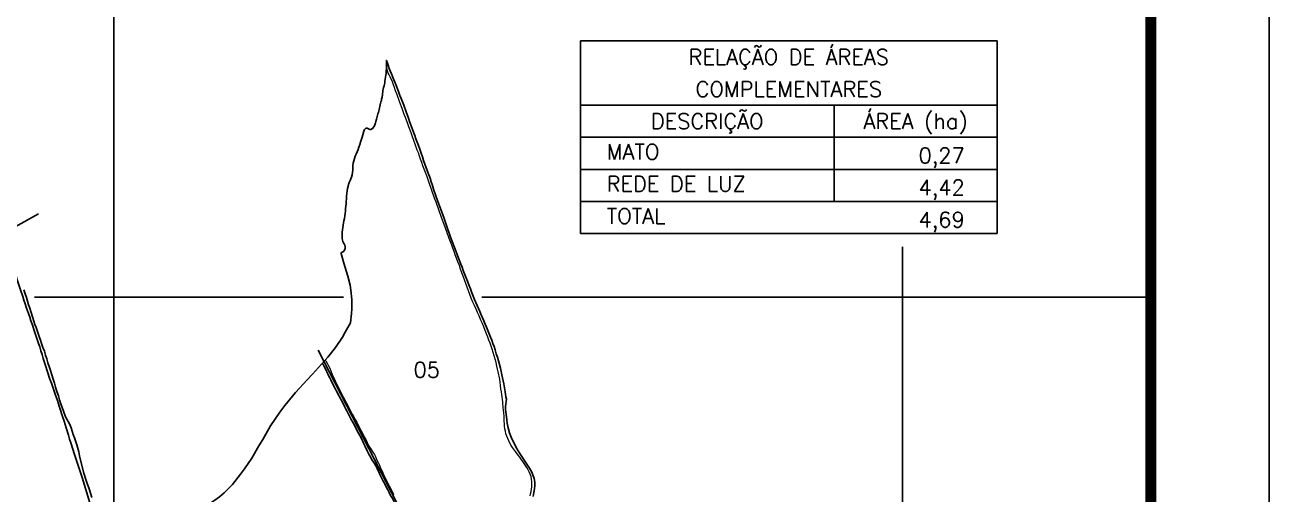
# Model space of a CAD drawing. Header units: inches. Extents: x 733315 to 736465, y 7815622 to 7820077.
# Drawn here: x 734887 to 736465, y 7818250 to 7818845 of the extents above; entities that cross this region are included whole.
import ezdxf
from ezdxf.enums import TextEntityAlignment as Align

# ---------------------------------------------------------------- set-up
doc = ezdxf.new("R2010")
doc.units = ezdxf.units.IN
doc.header["$MEASUREMENT"] = 0
doc.linetypes.add('CONTINUO', pattern=[0])
doc.linetypes.add('LIN0', pattern=[0])
for name, color, linetype in [('0114001132', 1, 'Continuous'), ('0114001132003', 5, 'Continuous'), ('0114001132004', 5, 'Continuous'), ('0114001132005', 5, 'Continuous'), ('MALHA', 8, 'Continuous'), ('MARGEM', 5, 'Continuous'), ('QUADRO_DE_AREAS_COMPLEMENTARES', 7, 'Continuous'), ('REDE_DE_LUZ', 6, 'Continuous'), ('TEXTO', 7, 'Continuous')]:
    doc.layers.add(name, color=color, linetype=linetype)
doc.styles.add('Simplex', font='simplex.shx')

msp = doc.modelspace()

# ---------------------------------------------------------------- linework, layer by layer
at = {"layer": '0114001132'}
for points in [[(735133.9, 7818246.7), (735139.9, 7818251.7), (735150.4, 7818262.2), (735160.8, 7818275.5), (735165.7, 7818282.3), (735175, 7818295.9), (735184, 7818311.2), (735188.8, 7818319.4), (735198.8, 7818336.6), (735210.6, 7818354.1), (735216.9, 7818362.6), (735230.5, 7818378.9), (735245.4, 7818394.9), (735252, 7818402.1), (735263.4, 7818415), (735267.8, 7818419.6), (735271.4, 7818423.8), (735281.2, 7818436.2), (735289.9, 7818449), (735293.6, 7818455.3), (735300.1, 7818467.4), (735301.5, 7818479.1), (735301.9, 7818485), (735301.8, 7818496.9), (735300.8, 7818508.9), (735299.8, 7818514.9), (735296.7, 7818526.3), (735293.3, 7818537.3), (735291.7, 7818543.1), (735288.4, 7818555), (735288.2, 7818556.1), (735289.6, 7818556.7), (735291.1, 7818557.8), (735292.4, 7818559.5), (735293.3, 7818561.6), (735293.3, 7818563.7), (735292.8, 7818565.7), (735292, 7818567.3), (735291.2, 7818568.9), (735290.6, 7818570.5), (735290.1, 7818572.3), (735289.6, 7818574.5), (735289.4, 7818576.9), (735289.4, 7818579.6), (735289.6, 7818582.3), (735289.9, 7818585.2), (735290.3, 7818588.2), (735290.9, 7818591.1), (735291.4, 7818594), (735291.9, 7818596.7), (735292.4, 7818599.7), (735293, 7818602.9), (735293.4, 7818606), (735293.7, 7818609.1), (735294, 7818612.1), (735294.3, 7818615.1), (735294.5, 7818618.3), (735294.7, 7818621.3), (735295, 7818624.5), (735295.2, 7818627.8), (735295.5, 7818631.1), (735295.8, 7818634.5), (735296.3, 7818637.6), (735297, 7818640.4), (735297.7, 7818642.8), (735298.6, 7818645.3), (735299.7, 7818647.8), (735300.6, 7818649.9), (735301.4, 7818652.1), (735302.1, 7818654.9), (735302.7, 7818657.7), (735303.2, 7818660.7), (735303.3, 7818663.8), (735303.3, 7818666.9), (735303.6, 7818669.8), (735304.2, 7818672.7), (735305.1, 7818675.6), (735306.2, 7818678.4), (735307.3, 7818681.3), (735308.5, 7818684), (735309.8, 7818687.2), (735310.9, 7818690.2), (735311.9, 7818693.2), (735312.9, 7818696.5), (735314, 7818700.1), (735314.9, 7818702.6), (735315.7, 7818705.5), (735317.2, 7818710.3), (735318, 7818712.2), (735318.8, 7818713.3), (735319.7, 7818713.9), (735320.8, 7818714), (735321.5, 7818713.9), (735324.8, 7818712.5), (735326, 7818712.6), (735328.2, 7818713.6), (735329.9, 7818715.6), (735330.6, 7818716.9), (735330.9, 7818718.1), (735331.4, 7818719.5), (735331.9, 7818720.9), (735332.4, 7818722.6), (735333.2, 7818725.5), (735333.7, 7818727.3), (735335, 7818732.4), (735335.5, 7818734.1), (735336, 7818735.9), (735336.6, 7818737.8), (735337, 7818739.8), (735337.4, 7818741.6), (735337.8, 7818743.7), (735338.3, 7818745.7), (735338.7, 7818747.5), (735339.3, 7818749.3), (735339.6, 7818750.7), (735340, 7818752.2), (735340.3, 7818753.5), (735340.4, 7818754.6), (735340.7, 7818755.4), (735340.9, 7818756.4), (735340.9, 7818758), (735341, 7818759.9), (735341.3, 7818761.7), (735341.8, 7818763.6), (735342.2, 7818765.6), (735342.7, 7818767.8), (735343.2, 7818769.8), (735343.5, 7818771.6), (735343.8, 7818773.5), (735344.2, 7818776), (735344.9, 7818781.1), (735345.2, 7818783.4), (735345.4, 7818785.3), (735345.7, 7818791.6), (735345.7, 7818799.9), (735347.6, 7818795.2), (735349.4, 7818789.9), (735350.5, 7818786.6), (735352, 7818783.1), (735353.6, 7818779.4), (735355.2, 7818775.4), (735356.9, 7818771.4), (735358.4, 7818767.4), (735361.3, 7818759.5), (735362.9, 7818755.5), (735364.4, 7818751.5), (735366.1, 7818747.4), (735367.7, 7818743.1), (735370.8, 7818734.8), (735373.6, 7818726.8), (735375, 7818722.5), (735378.3, 7818713.6), (735380, 7818709.1), (735381.6, 7818704.8), (735383.2, 7818700.6), (735384.7, 7818696.4), (735386.3, 7818692), (735387.9, 7818687.4), (735389.6, 7818682.5), (735391.3, 7818677.8), (735392.9, 7818673.2), (735396.2, 7818663.9), (735399.4, 7818655), (735401, 7818650.5), (735402.5, 7818645.9), (735404, 7818641.3), (735405.5, 7818636.6), (735408.9, 7818627.2), (735410.6, 7818622.5), (735412.2, 7818617.9), (735415.5, 7818608.7), (735417.1, 7818604.2), (735418.8, 7818599.7), (735422.1, 7818590.5), (735423.7, 7818585.7), (735425.4, 7818580.9), (735427.1, 7818576.1), (735434.1, 7818557.5), (735437.3, 7818549.3), (735440.2, 7818541.5), (735441.6, 7818537.7), (735443.1, 7818533.7), (735446.5, 7818525), (735448.4, 7818520.2), (735450.3, 7818515.3), (735452.2, 7818510.3), (735454, 7818505.4), (735457.3, 7818496.9), (735462.3, 7818485.5), (735464.1, 7818481.6), (735465.8, 7818477.6), (735467.6, 7818473.6), (735469.3, 7818469.7), (735471, 7818465.7), (735472.7, 7818461.7), (735474.4, 7818457.6), (735476.1, 7818453.5), (735477.7, 7818449.3), (735479.3, 7818445.2), (735480.8, 7818441.3), (735482.2, 7818437.2), (735483.6, 7818432.9), (735485, 7818428.2), (735486.5, 7818423.6), (735487.9, 7818419.1), (735489.2, 7818414.5), (735490.3, 7818410), (735492.2, 7818401.3), (735493.8, 7818393.6), (735494.5, 7818390.1), (735496.2, 7818379.9), (735496.7, 7818376.8), (735497.2, 7818373.7), (735497.8, 7818370.7), (735496.9, 7818361.3), (735496.9, 7818357.4), (735497.3, 7818354.6), (735497.7, 7818351.6), (735498.6, 7818344.3), (735498.9, 7818340.2), (735499.5, 7818336.1), (735501.7, 7818328), (735503.1, 7818324.4), (735504.8, 7818320.3), (735506.7, 7818316.4), (735510.6, 7818308.6), (735512.6, 7818305.1), (735514.7, 7818301.5), (735517.3, 7818297.9), (735522.3, 7818290.8), (735527.3, 7818283.2), (735529.5, 7818278.9), (735531.5, 7818274.5), (735533, 7818269.9), (735533.8, 7818265.5), (735534, 7818261.2), (735533.6, 7818256.7), (735532.7, 7818252.1), (735531.7, 7818247.2)], [(734886.1, 7818509), (734887.7, 7818504.2), (734889.2, 7818499.5), (734890.7, 7818494.8), (734892, 7818490.2), (734893.5, 7818485.8), (734894.8, 7818481.5), (734897.3, 7818473.5), (734898.6, 7818469.4), (734900, 7818465.3), (734901.4, 7818461.4), (734902.7, 7818457.5), (734905.4, 7818449.8), (734906.9, 7818445.4), (734908.5, 7818440.9), (734910.2, 7818436.2), (734911.9, 7818431.2), (734913.5, 7818426.2), (734915, 7818421.5), (734916.5, 7818416.7), (734918.1, 7818411.8), (734919.7, 7818406.7), (734921.4, 7818401.2), (734923, 7818395.8), (734924.6, 7818390.7), (734926.1, 7818385.6), (734927.8, 7818380.2), (734929.7, 7818374.8), (734931.3, 7818369.7), (734933, 7818364.7), (734934.6, 7818359.9), (734936.1, 7818355.5), (734938.6, 7818348.3), (734942.3, 7818342.2), (734944.2, 7818338.4), (734945.8, 7818334.3), (734947.3, 7818329.9), (734948.6, 7818325.7), (734950.2, 7818321.4), (734952.9, 7818312.8), (734955.5, 7818303.6), (734956.7, 7818298.8), (734958.6, 7818289.9), (734962.1, 7818276.9), (734964.6, 7818268.7), (734966, 7818264.7), (734968.7, 7818257), (734972.1, 7818245.7)]]:
    msp.add_lwpolyline(points, dxfattribs=at)
at = {"layer": '0114001132003', "linetype": 'CONTINUO', "flags": 128}
msp.add_lwpolyline([(734321.4, 7818219.9), (734323.9, 7818215.9), (734326.4, 7818212), (734328.8, 7818208.1), (734331.2, 7818204.3), (734333.6, 7818200.4), (734338.4, 7818192.8), (734340.8, 7818189), (734343.3, 7818185.2), (734345.8, 7818181.2), (734348.6, 7818177), (734351.4, 7818172.6), (734354.1, 7818168.3), (734356.9, 7818164.1), (734359.8, 7818159.9), (734362.7, 7818155.5), (734365.6, 7818151.1), (734368.6, 7818146.8), (734371.5, 7818142.5), (734377.4, 7818134.3), (734380.4, 7818130.4), (734383.6, 7818126.4), (734386.8, 7818122.4), (734393.5, 7818114.6), (734397, 7818110.6), (734400.4, 7818106.6), (734406.9, 7818099.4), (734409.9, 7818096.2), (734412.9, 7818093.1), (734416, 7818089.9), (734419.2, 7818086.6), (734422.5, 7818083.4), (734425.8, 7818080.1), (734429.2, 7818076.7), (734432.7, 7818073.3), (734436.2, 7818070), (734443.7, 7818062.9), (734447.5, 7818059.2), (734451.1, 7818055.6), (734454.7, 7818052.2), (734458.3, 7818048.7), (734465.9, 7818041.4), (734469.6, 7818037.8), (734473, 7818034.7), (734476.3, 7818031.6), (734483.2, 7818025.5), (734486.7, 7818022.3), (734490.4, 7818019), (734497, 7818013), (734500.2, 7818010.2), (734509.8, 7818001.5), (734516.1, 7817996), (734519.4, 7817993.2), (734522.8, 7817990.3), (734526.2, 7817987.3), (734535.8, 7817979.5), (734538.9, 7817976.9), (734542.2, 7817974.2), (734548.7, 7817968.7), (734551.9, 7817966), (734557.9, 7817960.9), (734560.8, 7817958.6), (734563.7, 7817956), (734566.7, 7817953.4), (734569.8, 7817950.8), (734572.9, 7817948.3), (734575.9, 7817945.8), (734585.8, 7817937.7), (734596.4, 7817929.5), (734599.9, 7817926.8), (734603.1, 7817924.4), (734609.3, 7817919.3), (734612.3, 7817916.9), (734621.4, 7817909.6), (734624.5, 7817907.2), (734627.5, 7817904.9), (734633.6, 7817900.3), (734636.5, 7817898), (734642.4, 7817893.4), (734645.6, 7817890.9), (734652.6, 7817885.7), (734656.3, 7817883), (734660, 7817880.6), (734667.1, 7817875.9), (734670.9, 7817873.4), (734678.7, 7817868.6), (734682.9, 7817866.3), (734687, 7817864), (734691.1, 7817862), (734695.4, 7817859.9), (734704.9, 7817855.7), (734709.8, 7817853.9), (734714.6, 7817852.2), (734719.3, 7817850.6), (734728.2, 7817847.5), (734732.3, 7817846.1), (734736.6, 7817844.7), (734741, 7817843.3), (734745.4, 7817841.9), (734749.9, 7817840.6), (734754.6, 7817839.3), (734759.4, 7817838.2), (734768.6, 7817836.1), (734778.1, 7817834.3), (734782.8, 7817833.5), (734791.6, 7817832.4), (734796.2, 7817831.9), (734810, 7817830.9), (734819.3, 7817830.9), (734824.6, 7817831), (734845.7, 7817832.1), (734855.5, 7817832.7), (734865.1, 7817833.3), (734870.1, 7817833.6), (734874.9, 7817834), (734884.8, 7817834.7), (734889.6, 7817835), (734894, 7817835.5), (734902.6, 7817836.1), (734912.2, 7817836.6), (734917.1, 7817836.9), (734926.8, 7817837.4), (734931.5, 7817837.8), (734936.3, 7817838.1), (734946, 7817838.8), (734950.8, 7817839.1), (734955.5, 7817839.4), (734960.2, 7817839.7), (734969.5, 7817840.2), (734974.1, 7817840.4), (734978.6, 7817840.8), (734987.9, 7817841.6), (734992.5, 7817842), (735002.1, 7817843), (735006.9, 7817843.5), (735016.6, 7817844.5), (735021.5, 7817845.1), (735031.1, 7817847), (735036, 7817848), (735040.8, 7817849.2), (735045.5, 7817850.4), (735049.9, 7817851.5), (735054.2, 7817852.6), (735058.2, 7817853.7), (735062, 7817854.9), (735065.8, 7817855.9), (735069.5, 7817857), (735073.4, 7817858.3), (735077.1, 7817859.7), (735080.4, 7817861.2), (735083.4, 7817862.5), (735085.9, 7817863.7), (735089.3, 7817865.6), (735089, 7817867.7), (735087.9, 7817872), (735087, 7817874.7), (735086, 7817877.8), (735084.9, 7817881.5), (735083.7, 7817885.3), (735082.3, 7817889.6), (735080.8, 7817894.3), (735079.3, 7817898.7), (735077.9, 7817903), (735076.5, 7817907.3), (735075.1, 7817911.7), (735073.7, 7817916), (735070.3, 7817927.4), (735067.5, 7817936.1), (735066.1, 7817940.3), (735064.7, 7817944.9), (735063.2, 7817949.5), (735061.6, 7817954.6), (735060, 7817959.8), (735058.5, 7817964.9), (735055.3, 7817975.2), (735050.3, 7817990.7), (735047.3, 7818000.3), (735044.1, 7818010.1), (735042.5, 7818015.1), (735040.9, 7818020.1), (735039.3, 7818025.2), (735037.6, 7818030.3), (735035.9, 7818035.5), (735034.3, 7818040.7), (735032.8, 7818045.9), (735031.2, 7818050.8), (735026.5, 7818065.2), (735021.2, 7818081.5), (735019.4, 7818087.4), (735017.6, 7818093.2), (735015.9, 7818098.6), (735014.2, 7818103.6), (735011, 7818113), (735009.4, 7818118), (735007.7, 7818123), (735006, 7818128.4), (735004.2, 7818133.8), (735000.6, 7818144.7), (734998.8, 7818150.1), (734997.1, 7818155.4), (734992.2, 7818170.8), (734990.7, 7818175.7), (734989.2, 7818180.5), (734986, 7818190.2), (734982.9, 7818199.9), (734981.3, 7818204.8), (734979.7, 7818209.8), (734976.2, 7818220.4), (734971.1, 7818235.3), (734969.7, 7818239.3), (734964, 7818257.5), (734959.7, 7818271.1), (734955.1, 7818285.3), (734953.4, 7818290.3), (734951.7, 7818295.4), (734950.1, 7818300.5), (734945.4, 7818315), (734943.9, 7818319.9), (734942.4, 7818324.8), (734939.6, 7818334), (734936.9, 7818342.7), (734935.4, 7818347.1), (734931.3, 7818360.2), (734928, 7818370.3), (734926, 7818375.6), (734922.5, 7818385.8), (734920.8, 7818390.7), (734919, 7818396), (734915.3, 7818406.6), (734913.6, 7818411.8), (734910.6, 7818422), (734909.1, 7818427.1), (734907.6, 7818432), (734906, 7818436.7), (734904.4, 7818441.3), (734901, 7818451.3), (734899.3, 7818456.4), (734896.3, 7818465.5), (734894.8, 7818469.9), (734893.4, 7818474.3), (734888.9, 7818487.2), (734887.4, 7818491.4), (734885.9, 7818496.1), (734884.6, 7818500.7), (734881.8, 7818509.3), (734877.6, 7818521.8), (734876.1, 7818526.3), (734873.2, 7818535.5), (734871.8, 7818539.9), (734870.6, 7818544), (734869.3, 7818548), (734868.2, 7818551.8), (734867.1, 7818555.6), (734865.8, 7818559.5), (734864.2, 7818563.7), (734862.5, 7818567.8), (734861.1, 7818572), (734859.7, 7818576), (734859.2, 7818578.8), (734857.6, 7818579.6), (734856.1, 7818579.9), (734854.8, 7818579.7), (734853.5, 7818579.1), (734852.4, 7818578.3), (734851.4, 7818577.2), (734850.5, 7818576), (734849.2, 7818574.7), (734847.7, 7818573.6), (734846, 7818572.6), (734844.2, 7818571.7), (734842.4, 7818570.7), (734840.5, 7818569.8), (734838.6, 7818568.7), (734836.5, 7818567.6), (734834.5, 7818566.3), (734830.4, 7818563.8), (734828.3, 7818562.5), (734824.1, 7818559.9), (734820, 7818557.4), (734817.8, 7818556.1), (734815.7, 7818554.8), (734813.5, 7818553.5), (734811.4, 7818552.2), (734809.1, 7818551), (734806.9, 7818549.8), (734804.5, 7818548.4), (734799.5, 7818545.8), (734797.2, 7818544.7), (734795.1, 7818543.5), (734793.2, 7818542.7), (734791.6, 7818541.8), (734788.3, 7818540), (734784.5, 7818537.8), (734782.6, 7818536.7), (734780.2, 7818535.4), (734777.8, 7818533.8), (734775.2, 7818532.4), (734772.8, 7818530.9), (734768.2, 7818528), (734765.9, 7818526.4), (734763.4, 7818524.8), (734760.5, 7818523.4), (734757.6, 7818522.1), (734754.8, 7818520.9), (734749.4, 7818518.4), (734746.7, 7818517), (734744.3, 7818515.7), (734742, 7818514.5), (734732.9, 7818509), (734728.1, 7818506.4), (734725.8, 7818505), (734723.5, 7818503.8), (734718.8, 7818501.1), (734713.6, 7818498.2), (734711.2, 7818496.8), (734708.9, 7818495.5), (734706.4, 7818494.2), (734704, 7818492.8), (734699.2, 7818489.9), (734696.9, 7818488.4), (734694.6, 7818487.1), (734690, 7818484.4), (734687.7, 7818482.8), (734685, 7818481.2), (734682.4, 7818479.4), (734676, 7818475.5), (734672.4, 7818473.4), (734665.1, 7818469.7), (734658.3, 7818465.7), (734651.4, 7818462), (734647.7, 7818460), (734644.1, 7818457.9), (734637.2, 7818454.1), (734634.1, 7818452.5), (734628.3, 7818449.5), (734625.4, 7818447.7), (734622.2, 7818445.9), (734619, 7818444), (734612.2, 7818439.9), (734608.7, 7818437.8), (734601.9, 7818433.6), (734598.4, 7818431.5), (734595.1, 7818429.5), (734591.7, 7818427.4), (734588.2, 7818425.3), (734584.6, 7818423.2), (734577.6, 7818419.2), (734570.9, 7818415.6), (734563.9, 7818412), (734549.9, 7818404.4), (734546.6, 7818402.5), (734543, 7818400.4), (734539.3, 7818398.2), (734535.6, 7818396.1), (734528.6, 7818392.3), (734525.3, 7818390.4), (734518.9, 7818386.4), (734512.5, 7818382.8), (734509.3, 7818380.9), (734506, 7818379), (734502.3, 7818376.9), (734498.6, 7818374.8), (734495.1, 7818372.9), (734488.5, 7818369.3), (734495.1, 7818372.9), (734481, 7818365.3), (734477.3, 7818363.3), (734466.8, 7818357.6), (734459.6, 7818353.6), (734456, 7818351.5), (734452.6, 7818349.5), (734449.2, 7818347.6), (734445.6, 7818345.5), (734442, 7818343.4), (734438.7, 7818341.4), (734435.5, 7818339.4), (734429.7, 7818336.1), (734426.7, 7818334.4), (734420.9, 7818330.9), (734418.4, 7818329.5), (734413.3, 7818326.5), (734404.2, 7818321.8), (734399.1, 7818319), (734395.8, 7818317.2), (734389.7, 7818313.9), (734387, 7818312.5), (734382.2, 7818310.4), (734379.7, 7818309), (734374.8, 7818306), (734372, 7818304.5), (734366.8, 7818301.5), (734364, 7818300.1), (734357.8, 7818296.8), (734354.8, 7818295.4), (734352.1, 7818294), (734349.3, 7818292.2), (734346.5, 7818290.3), (734340.9, 7818286.8), (734334.8, 7818283), (734331.9, 7818281.1), (734326.3, 7818277.9), (734320.3, 7818274.8), (734317.1, 7818273.2), (734314.2, 7818271.5), (734311.6, 7818269.9), (734309.1, 7818268.3), (734306.8, 7818266.9), (734304.5, 7818265.5), (734302.1, 7818264), (734300, 7818262.9), (734298.6, 7818261.9), (734297.8, 7818261), (734297.5, 7818259.8), (734297.7, 7818258.3), (734298.4, 7818256.9), (734299.5, 7818255.5), (734300.8, 7818253.6), (734302.4, 7818251.1), (734304, 7818248.4), (734305.6, 7818245.7), (734307.1, 7818243.1), (734308.8, 7818240.2), (734310.6, 7818237.4), (734312.4, 7818234.3), (734316.5, 7818227.7), (734318.8, 7818223.9)], close=True, dxfattribs=at)
at = {"layer": '0114001132004', "linetype": 'CONTINUO', "flags": 128}
msp.add_lwpolyline([(735264.7, 7818416.3), (735266.5, 7818412.9), (735267.7, 7818410.7), (735269.9, 7818406.1), (735271.1, 7818403.4), (735272.4, 7818400.6), (735273.8, 7818397.7), (735275.2, 7818394.9), (735276.6, 7818392.1), (735281.1, 7818383.3), (735282.6, 7818380.6), (735285.9, 7818374.4), (735290.4, 7818365.9), (735293, 7818360.6), (735294.2, 7818358), (735295.5, 7818355.7), (735300.8, 7818345.7), (735303.5, 7818340.4), (735310.5, 7818327.4), (735314, 7818320.5), (735317.1, 7818313.8), (735318.6, 7818310.6), (735321.3, 7818305), (735324, 7818299.8), (735325.4, 7818297.3), (735327, 7818294.5), (735330.4, 7818288.9), (735332.3, 7818285.9), (735333.9, 7818282.7), (735336.9, 7818276.4), (735338.3, 7818273.3), (735341.6, 7818266.7), (735343.5, 7818263.1), (735345.5, 7818259.5), (735347.4, 7818255.8), (735349.1, 7818252.1), (735350.9, 7818248.6), (735352.8, 7818245.3), (735356.4, 7818238.6), (735358.2, 7818235.1), (735360, 7818231.6), (735361.8, 7818228), (735363.5, 7818224.6), (735368.6, 7818214.5), (735371.9, 7818208.1), (735373.7, 7818204.7), (735375.4, 7818201.4), (735377, 7818198.2), (735382.8, 7818186.8), (735384.6, 7818183.6), (735386.5, 7818180.5), (735388.5, 7818177.7), (735390.4, 7818174.9), (735392.1, 7818171.9), (735393.7, 7818168.8), (735396.8, 7818162.4), (735398.2, 7818159.1), (735401.1, 7818152.9), (735402.7, 7818150), (735405.8, 7818144), (735407.4, 7818140.7), (735409.4, 7818137.1), (735415.2, 7818126), (735420.6, 7818115.4), (735422.3, 7818112.2), (735424.1, 7818108.9), (735425.8, 7818105.4), (735432.7, 7818092.4), (735434.2, 7818089.3), (735435.6, 7818086.3), (735436.8, 7818083.4), (735439.2, 7818077.8), (735440.7, 7818075.2), (735442.4, 7818072.5), (735444.1, 7818069.8), (735445.7, 7818067.2), (735449.1, 7818061.2), (735452.4, 7818054.8), (735455.7, 7818048.3), (735459.1, 7818041.4), (735462.4, 7818034.9), (735465.2, 7818029.4), (735468.1, 7818023.4), (735472.9, 7818013.8), (735474.6, 7818010.6), (735479.6, 7818001.5), (735481.2, 7817998.2), (735482.9, 7817995), (735484.5, 7817992.1), (735486.1, 7817989), (735487.8, 7817985.9), (735489.4, 7817982.8), (735490.9, 7817979.8), (735493.2, 7817974.9), (735494.3, 7817972.1), (735495.4, 7817969.1), (735496.5, 7817966.4), (735497.5, 7817964.1), (735498.5, 7817962.4), (735499.5, 7817961.1), (735501.3, 7817959), (735502, 7817958.1), (735503, 7817956.5), (735504.2, 7817954.2), (735505.2, 7817951.9), (735506.4, 7817949.6), (735507.9, 7817946.8), (735509.3, 7817944.1), (735512.6, 7817937.9), (735514.4, 7817934.7), (735516.2, 7817931.6), (735519.2, 7817925.8), (735521.8, 7817920.8), (735524.6, 7817915), (735525.9, 7817912.1), (735530.7, 7817902.4), (735536, 7817892.3), (735537.8, 7817889), (735544.6, 7817875.1), (735546.1, 7817871.8), (735548.6, 7817865.6), (735549.8, 7817862.4), (735552, 7817856.5), (735554.2, 7817852.1), (735555.4, 7817849.7), (735556.8, 7817846.9), (735558.3, 7817844.2), (735559.6, 7817841.9), (735561.2, 7817839.7), (735562.4, 7817838.4), (735563.6, 7817837.2), (735564.8, 7817835.6), (735567.2, 7817831.5), (735568.3, 7817829.1), (735569.9, 7817826.7), (735571.5, 7817824.4), (735573.2, 7817822), (735574.8, 7817819.5), (735576.4, 7817817), (735577.6, 7817814.5), (735578.3, 7817811.8), (735578.6, 7817809), (735578.5, 7817806.2), (735578.4, 7817803.2), (735578.3, 7817800.1), (735578.2, 7817796.7), (735577.9, 7817793.3), (735577.3, 7817787), (735576.9, 7817783.9), (735576.4, 7817780.7), (735575.7, 7817777.3), (735575.1, 7817773.8), (735573.8, 7817767.2), (735573.1, 7817763.9), (735572.5, 7817760.9), (735571.8, 7817757.9), (735571.2, 7817754.8), (735569.5, 7817748.3), (735568.6, 7817745.3), (735567.8, 7817742.4), (735565.6, 7817735.9), (735562.9, 7817728.8), (735559.9, 7817722.1), (735558.8, 7817719.1), (735557.5, 7817716.2), (735552.6, 7817703.8), (735551.3, 7817700.7), (735549.8, 7817697.6), (735548.2, 7817694.5), (735545.3, 7817688.6), (735543.8, 7817685.4), (735540.5, 7817678.6), (735538.7, 7817675.2), (735534.9, 7817668.6), (735531.3, 7817662.4), (735527.7, 7817656.1), (735525.9, 7817652.9), (735518.7, 7817640.1), (735514.8, 7817634), (735511.1, 7817628), (735507.3, 7817621.7), (735503.6, 7817615.5), (735498.2, 7817605.6), (735496.1, 7817602), (735492.5, 7817594.7), (735490.6, 7817591.1), (735486.7, 7817583.7), (735484.6, 7817580.2), (735482.5, 7817576.8), (735480.5, 7817573.4), (735478.6, 7817570.2), (735476.4, 7817566.6), (735474.3, 7817563.1), (735472.3, 7817559.7), (735470.3, 7817556.4), (735468.4, 7817553.1), (735464.7, 7817546.3), (735462.9, 7817542.8), (735461, 7817539.2), (735459.2, 7817535.6), (735457.4, 7817532.1), (735455.7, 7817528.4), (735454, 7817524.7), (735452.4, 7817520.9), (735450.7, 7817517.3), (735448.8, 7817513.6), (735430.8, 7817483.6), (735428.5, 7817480), (735424.3, 7817473.7), (735419.7, 7817467.1), (735414.9, 7817460.1), (735412.7, 7817456.7), (735410.4, 7817453.4), (735406, 7817446.7), (735403.9, 7817443.5), (735397, 7817433.7), (735394.8, 7817430.5), (735390.6, 7817424.5), (735388.5, 7817421.5), (735386.6, 7817418.3), (735382.2, 7817411.5), (735380, 7817408.2), (735373.8, 7817398.6), (735371.6, 7817395.6), (735369.6, 7817392.5), (735367.4, 7817389.5), (735365.5, 7817386.5), (735363.3, 7817383.4), (735361.3, 7817380.3), (735359.4, 7817377.2), (735357.5, 7817373.9), (735355.3, 7817370.7), (735353.2, 7817367.3), (735351.1, 7817364.1), (735349.1, 7817361.2), (735347.2, 7817358.5), (735345.1, 7817355.5), (735342.9, 7817352.3), (735340.7, 7817349.2), (735338.6, 7817346.6), (735336.5, 7817344.1), (735334.2, 7817341.6), (735331.8, 7817339.1), (735329.3, 7817336.6), (735327, 7817334.4), (735325, 7817332.8), (735321.6, 7817330.8), (735321.3, 7817330.7), (735320.3, 7817330.2), (735319.2, 7817332.3), (735318.8, 7817334), (735318.2, 7817336), (735316.8, 7817340.7), (735315.8, 7817343.4), (735313.9, 7817349.6), (735313, 7817352.5), (735312.1, 7817355.5), (735311.1, 7817358.9), (735309.9, 7817362.4), (735307.7, 7817369.2), (735304.5, 7817378.8), (735302.4, 7817385.2), (735301.3, 7817388), (735299, 7817393.8), (735297.9, 7817396.9), (735296.8, 7817400.1), (735290.3, 7817417.9), (735289, 7817422), (735287.8, 7817425.7), (735285.9, 7817431.7), (735282.7, 7817441), (735281.5, 7817444.7), (735279.3, 7817452.2), (735276.3, 7817463.8), (735273.2, 7817475.7), (735272.1, 7817479.7), (735269.6, 7817488.4), (735262.6, 7817513.4), (735261.4, 7817517.2), (735259, 7817524.5), (735257.7, 7817528.4), (735256.5, 7817532), (735255.3, 7817535.4), (735252.8, 7817542.5), (735251.6, 7817546.3), (735250.5, 7817549.9), (735248.4, 7817556.6), (735247.1, 7817559.9), (735245.8, 7817563.5), (735243.1, 7817571), (735241.7, 7817574.8), (735240.4, 7817578.5), (735239, 7817582.3), (735237.6, 7817586.5), (735236.3, 7817590.8), (735235.1, 7817595.1), (735232.5, 7817604), (735231.4, 7817608.4), (735230.1, 7817612.8), (735228.8, 7817617.3), (735227.3, 7817622), (735225.8, 7817626.7), (735222.8, 7817635.7), (735221.1, 7817640.4), (735219.5, 7817644.9), (735216.6, 7817652.9), (735211, 7817669.4), (735209.6, 7817673.8), (735206.9, 7817682.1), (735204.2, 7817690.6), (735201.5, 7817699.1), (735198.7, 7817707.1), (735194.4, 7817719.8), (735192.9, 7817724.1), (735191.3, 7817728.2), (735188.7, 7817736.3), (735187.4, 7817740.4), (735186.3, 7817744.5), (735183.7, 7817752.4), (735182.5, 7817756.5), (735181.4, 7817760.7), (735180.1, 7817765), (735175, 7817780.9), (735171, 7817793.6), (735169.8, 7817797.5), (735168.5, 7817801.4), (735163.4, 7817817.8), (735160.7, 7817826), (735158.2, 7817833.9), (735156.1, 7817841.7), (735154.9, 7817845.6), (735152.3, 7817853.4), (735151.2, 7817856.7), (735149.3, 7817862.9), (735147.3, 7817869.9), (735146.3, 7817873.5), (735143.3, 7817883.9), (735137.2, 7817902.6), (735135.9, 7817906.3), (735130.5, 7817922.7), (735129, 7817927.2), (735126, 7817936), (735122.3, 7817947.7), (735121, 7817951.6), (735118.4, 7817959.6), (735117.1, 7817963.7), (735115.9, 7817967.5), (735113.6, 7817975.2), (735112.2, 7817979.2), (735109.1, 7817988.1), (735104.9, 7818000.9), (735103.4, 7818005), (735102.1, 7818009), (735100.7, 7818013), (735097.7, 7818021.8), (735090.8, 7818042.7), (735089.4, 7818046.8), (735088, 7818050.9), (735085.3, 7818058.5), (735082.9, 7818064.6), (735079.3, 7818075.6), (735077.8, 7818079.7), (735076.4, 7818083.9), (735072.2, 7818096.8), (735067.8, 7818109.8), (735066.4, 7818113.8), (735065.1, 7818117.8), (735063.8, 7818121.9), (735058.9, 7818136.4), (735057.9, 7818139.6), (735054.8, 7818148.9), (735053.9, 7818151.7), (735053, 7818154.6), (735051.9, 7818157.6), (735049.4, 7818164.3), (735047.1, 7818171.5), (735045.9, 7818175.4), (735044.7, 7818179.7), (735042.8, 7818185.9), (735043.8, 7818186.5), (735053.8, 7818193.5), (735066, 7818203.1), (735072.3, 7818207.7), (735085.3, 7818216.7), (735099.4, 7818224.9), (735106.5, 7818229.1), (735120.8, 7818237.6), (735133.9, 7818246.7), (735139.9, 7818251.7), (735150.4, 7818262.2), (735160.8, 7818275.5), (735165.7, 7818282.3), (735175, 7818295.9), (735184, 7818311.2), (735188.8, 7818319.4), (735198.8, 7818336.6), (735210.6, 7818354.1), (735216.9, 7818362.6), (735230.5, 7818378.9), (735245.4, 7818394.9), (735252, 7818402.1), (735263.4, 7818415)], close=True, dxfattribs=at)
at = {"layer": '0114001132005', "lineweight": 0}
msp.add_lwpolyline([(735527.9, 7818247.9), (735528.6, 7818250.7), (735529.3, 7818253.5), (735529.9, 7818256.6), (735530.3, 7818259.5), (735530.3, 7818262.6), (735530.1, 7818265.8), (735529.7, 7818269.1), (735529.2, 7818272.3), (735528.1, 7818275.4), (735526.8, 7818278.3), (735525.4, 7818281), (735523.7, 7818283.8), (735522, 7818286.5), (735520.3, 7818289.1), (735518.6, 7818291.7), (735516.7, 7818294.3), (735514.9, 7818296.9), (735512.9, 7818299.4), (735509.4, 7818304.1), (735505.7, 7818309.4), (735503.9, 7818312), (735502.3, 7818314.7), (735500.8, 7818317.6), (735499.5, 7818320.6), (735498.4, 7818323.6), (735497.3, 7818326.7), (735496.6, 7818329.8), (735496, 7818332.9), (735495.6, 7818336.2), (735495.3, 7818339.4), (735495.2, 7818342.5), (735494.9, 7818349.3), (735494.7, 7818352.6), (735494.2, 7818357.5), (735493.9, 7818359.3), (735493.7, 7818361.5), (735493.5, 7818364.2), (735493.2, 7818367.1), (735492.8, 7818370.3), (735492.4, 7818373.5), (735491.9, 7818376.6), (735491.6, 7818380), (735491, 7818383.7), (735490.5, 7818387.7), (735489.9, 7818391.9), (735489.4, 7818395.9), (735487.5, 7818405.3), (735486.7, 7818408.5), (735485.8, 7818412.5), (735484.7, 7818417), (735483.5, 7818421.4), (735482.3, 7818425.6), (735481, 7818429.8), (735479.7, 7818433.8), (735478.4, 7818437.8), (735477.1, 7818441.7), (735475.7, 7818445.4), (735474.3, 7818449.2), (735472.8, 7818453.2), (735471.1, 7818457.6), (735469.1, 7818462.4), (735467.1, 7818467.1), (735465.2, 7818471.6), (735463.3, 7818476), (735461.4, 7818480.4), (735459.5, 7818484.7), (735457.4, 7818489.2), (735455.4, 7818493.7), (735453.4, 7818498.4), (735451.5, 7818503.1), (735449.6, 7818507.9), (735448, 7818512.6), (735446.5, 7818517.3), (735444.9, 7818521.8), (735443.2, 7818526.3), (735441.5, 7818530.8), (735439.8, 7818535.3), (735438.2, 7818539.9), (735436.4, 7818544.6), (735434.8, 7818549.2), (735433.1, 7818553.6), (735431.6, 7818557.7), (735430.1, 7818561.8), (735428.6, 7818565.9), (735427.1, 7818570), (735425.5, 7818574.1), (735422.4, 7818582.8), (735419, 7818591.8), (735415.6, 7818601), (735412.2, 7818610.7), (735408.6, 7818620.4), (735406.8, 7818625.2), (735403.3, 7818635), (735400, 7818644.6), (735396.8, 7818653.7), (735395.3, 7818658), (735392.1, 7818666.5), (735390.6, 7818670.7), (735389.1, 7818674.7), (735387.7, 7818678.7), (735386.3, 7818682.6), (735384.9, 7818686.4), (735383.5, 7818690.1), (735382.3, 7818693.6), (735381, 7818697.2), (735378.3, 7818704.3), (735377, 7818708), (735374.2, 7818715.7), (735372.7, 7818719.6), (735369.8, 7818727.4), (735368.3, 7818731.4), (735366.9, 7818735.4), (735365.5, 7818739.2), (735362.8, 7818746.8), (735358.8, 7818757.8), (735357.4, 7818761.6), (735356, 7818765.5), (735354.7, 7818769.2), (735353.3, 7818772.8), (735350.5, 7818779.1), (735349.2, 7818781.8), (735348, 7818783.9), (735345.7, 7818791.6), (735345.4, 7818785.3), (735345.2, 7818783.4), (735344.9, 7818781.1), (735344.2, 7818776), (735343.8, 7818773.5), (735343.5, 7818771.6), (735343.2, 7818769.8), (735342.7, 7818767.8), (735342.2, 7818765.6), (735341.8, 7818763.6), (735341.3, 7818761.7), (735341, 7818759.9), (735340.9, 7818758), (735340.9, 7818756.4), (735340.7, 7818755.4), (735340.4, 7818754.6), (735340.3, 7818753.5), (735340, 7818752.2), (735339.6, 7818750.7), (735339.3, 7818749.3), (735338.7, 7818747.5), (735338.3, 7818745.7), (735337.8, 7818743.7), (735337.4, 7818741.6), (735337, 7818739.8), (735336.6, 7818737.8), (735336, 7818735.9), (735335.5, 7818734.1), (735335, 7818732.4), (735333.7, 7818727.3), (735333.2, 7818725.5), (735332.4, 7818722.6), (735331.9, 7818720.9), (735331.4, 7818719.5), (735330.9, 7818718.1), (735330.6, 7818716.9), (735329.9, 7818715.6), (735328.2, 7818713.6), (735326, 7818712.6), (735324.8, 7818712.5), (735321.5, 7818713.9), (735320.8, 7818714), (735319.7, 7818713.9), (735318.8, 7818713.3), (735318, 7818712.2), (735317.2, 7818710.3), (735315.7, 7818705.5), (735314.9, 7818702.6), (735314, 7818700.1), (735312.9, 7818696.5), (735311.9, 7818693.2), (735310.9, 7818690.2), (735309.8, 7818687.2), (735308.5, 7818684), (735307.3, 7818681.3), (735306.2, 7818678.4), (735305.1, 7818675.6), (735304.2, 7818672.7), (735303.6, 7818669.8), (735303.3, 7818666.9), (735303.3, 7818663.8), (735303.2, 7818660.7), (735302.7, 7818657.7), (735302.1, 7818654.9), (735301.4, 7818652.1), (735300.6, 7818649.9), (735299.7, 7818647.8), (735298.6, 7818645.3), (735297.7, 7818642.8), (735297, 7818640.4), (735296.3, 7818637.6), (735295.8, 7818634.5), (735295.5, 7818631.1), (735295.2, 7818627.8), (735295, 7818624.5), (735294.7, 7818621.3), (735294.5, 7818618.3), (735294.3, 7818615.1), (735294, 7818612.1), (735293.7, 7818609.1), (735293.4, 7818606), (735293, 7818602.9), (735292.4, 7818599.7), (735291.9, 7818596.7), (735291.4, 7818594), (735290.9, 7818591.1), (735290.3, 7818588.2), (735289.9, 7818585.2), (735289.6, 7818582.3), (735289.4, 7818579.6), (735289.4, 7818576.9), (735289.6, 7818574.5), (735290.1, 7818572.3), (735290.6, 7818570.5), (735291.2, 7818568.9), (735292, 7818567.3), (735292.8, 7818565.7), (735293.3, 7818563.7), (735293.3, 7818561.6), (735292.4, 7818559.5), (735291.1, 7818557.8), (735289.6, 7818556.7), (735288.2, 7818556.1), (735288.4, 7818555), (735291.7, 7818543.1), (735293.3, 7818537.3), (735296.7, 7818526.3), (735299.8, 7818514.9), (735300.8, 7818508.9), (735301.8, 7818496.9), (735301.9, 7818485), (735301.5, 7818479.1), (735300.1, 7818467.4), (735293.6, 7818455.3), (735289.9, 7818449), (735281.2, 7818436.2), (735271.4, 7818423.8), (735268.1, 7818419.9), (735268.1, 7818419.9), (735268.7, 7818419.1), (735270.5, 7818416.1), (735272.3, 7818413), (735273.9, 7818409.9), (735275.4, 7818406.6), (735276.6, 7818403.1), (735277.9, 7818399.8), (735279.3, 7818396.6), (735280.8, 7818393.6), (735282.5, 7818390.3), (735284.2, 7818386.9), (735285.9, 7818383.5), (735289.2, 7818376.9), (735290.9, 7818373.4), (735292.8, 7818369.9), (735294.7, 7818366.2), (735296.7, 7818362.4), (735298.6, 7818358.7), (735300.5, 7818355), (735302.4, 7818351.7), (735304.2, 7818348.3), (735306.1, 7818344.7), (735308, 7818341.2), (735310, 7818337.4), (735311.9, 7818333.8), (735313.9, 7818330.3), (735315.8, 7818326.7), (735317.7, 7818323), (735319.6, 7818319.3), (735321.2, 7818315.8), (735323.1, 7818312.4), (735324.7, 7818309.4), (735326.2, 7818306.8), (735327.5, 7818304.8), (735329, 7818302.5), (735330.4, 7818300.6), (735331.4, 7818298.8), (735332.4, 7818296.5), (735333.3, 7818294.2), (735335.6, 7818289.5), (735336.8, 7818286.8), (735337.9, 7818284.2), (735339.2, 7818281.5), (735340.6, 7818278.4), (735342.1, 7818275), (735344.9, 7818269), (735346.4, 7818266.1), (735347.9, 7818263.2), (735349.4, 7818260.5), (735350.7, 7818257.8), (735352.1, 7818255.2), (735353.5, 7818252.5), (735354.8, 7818249.9)], dxfattribs=at)
at = {"layer": 'MALHA', "color": 8, "elevation": 626.6}
for points in [[(735000, 7819926.6), (735000, 7818191.7)], [(736000, 7818563.6), (736000, 7816659), (736000, 7816123.2)], [(734899.5, 7818500), (735291.5, 7818500)], [(735466.8, 7818500), (736315.1, 7818500)]]:
    msp.add_lwpolyline(points, dxfattribs=at)
at = {"layer": 'MARGEM', "color": 174, "linetype": 'LIN0', "elevation": 626.6, "flags": 128}
msp.add_lwpolyline([(736465.1, 7815621.6), (736465.1, 7820076.6), (733315.1, 7820076.6), (733315.1, 7815621.6)], close=True, dxfattribs=at)
at = {"layer": 'MARGEM', "color": 174, "linetype": 'LIN0', "const_width": 13.6, "elevation": 626.6, "flags": 128}
msp.add_lwpolyline([(736315.1, 7816123.2), (736315.1, 7819926.6), (733465.1, 7819926.6), (733465.1, 7816123.2)], close=True, dxfattribs=at)
at = {"layer": 'QUADRO_DE_AREAS_COMPLEMENTARES', "color": 174, "linetype": 'ByBlock'}
for p, q in [((735591.8, 7818702.5, 626.6), (735591.8, 7818824.6, 626.6)), ((735591.8, 7818824.6, 626.6), (736120.2, 7818824.6, 626.6)), ((736120.2, 7818702.5, 626.6), (736120.2, 7818824.6, 626.6)), ((735591.8, 7818702.5, 626.6), (735591.8, 7818580.4, 626.6)), ((736120.2, 7818702.5, 626.6), (736120.2, 7818580.4, 626.6)), ((736120.2, 7818621.1, 626.6), (735591.8, 7818621.1, 626.6)), ((736120.2, 7818580.4, 626.6), (735591.8, 7818580.4, 626.6))]:
    msp.add_line(p, q, dxfattribs=at)
at = {"layer": 'QUADRO_DE_AREAS_COMPLEMENTARES', "linetype": 'Continuous'}
for p, q in [((736120.2, 7818743.2, 626.6), (735591.8, 7818743.2, 626.6)), ((735913.4, 7818743.2, 626.6), (735913.4, 7818702.5, 626.6)), ((736120.2, 7818702.5, 626.6), (735591.8, 7818702.5, 626.6)), ((735913.4, 7818702.5, 626.6), (735913.4, 7818621.1, 626.6)), ((736120.2, 7818661.8, 626.6), (735591.8, 7818661.8, 626.6))]:
    msp.add_line(p, q, dxfattribs=at)
at = {"layer": 'REDE_DE_LUZ', "flags": 128}
for points in [[(734874.9, 7818588.8), (734904.4, 7818605.4)], [(735259.2, 7818432.7), (735602.9, 7817765.9)]]:
    msp.add_lwpolyline(points, dxfattribs=at)

# ---------------------------------------------------------------- texts
at = {"layer": 'QUADRO_DE_AREAS_COMPLEMENTARES', "linetype": 'Continuous', "style": 'Simplex'}
for s, p in [('RELAÇÃO DE ÁREAS', (735856, 7818804.3, 626.6)), ('COMPLEMENTARES', (735856, 7818763.6, 626.6)), ('DESCRIÇÃO', (735752.6, 7818722.9, 626.6)), ('ÁREA (ha)', (736016.8, 7818722.9, 626.6))]:
    msp.add_text(s, height=19.5, dxfattribs=at).set_placement(p, align=Align.MIDDLE_CENTER)
for s, p in [('MATO', (735625.1, 7818684.2, 626.6)), ('REDE DE LUZ', (735625.1, 7818643.5, 626.6)), ('TOTAL', (735625.1, 7818602.7, 626.6))]:
    msp.add_text(s, height=19.5, dxfattribs=at).set_placement(p, align=Align.MIDDLE_LEFT)
for s, p in [('0,27', (736079.1, 7818669.7, 626.6)), ('4,42', (736079.1, 7818629, 626.6)), ('4,69', (736079.1, 7818588.3, 626.6))]:
    msp.add_text(s, height=19.5, dxfattribs=at).set_placement(p, align=Align.RIGHT)
at = {"layer": 'TEXTO', "linetype": 'Continuous', "style": 'Simplex'}
msp.add_text('05', height=19.5, dxfattribs=at).set_placement((735396.9, 7818407.7), align=Align.MIDDLE_CENTER)

doc.saveas('drawing.dxf')
